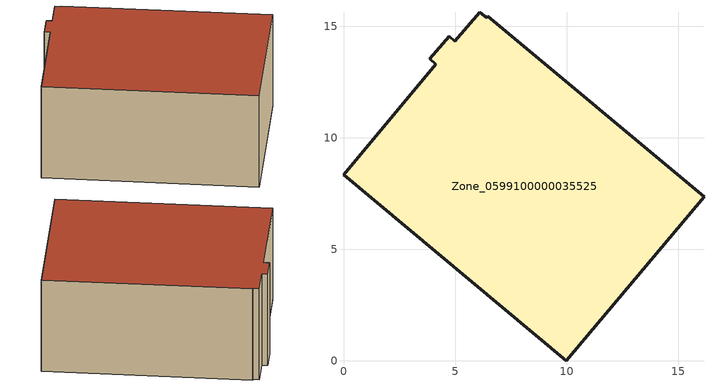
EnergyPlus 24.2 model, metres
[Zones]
Zone_0599100000035525
 floor ground (C_G): 6.11,15.63 6.42,15.38 6.47,15.43 16.15,7.35 9.98,0 0,8.35 4.13,13.29 3.86,13.53 4.73,14.55 4.99,14.32 z0
 wall outside (C_F): 4.73,14.55 3.86,13.53 4.13,13.29 0,8.35 9.98,0 16.15,7.35 6.47,15.43 6.42,15.38 6.11,15.63 4.99,14.32 4.73,14.55 z0:6.29
 roof outside (C_R): 6.42,15.38 6.11,15.63 4.99,14.32 4.73,14.55 3.86,13.53 4.13,13.29 0,8.35 9.98,0 16.15,7.35 6.47,15.43 z6.29
[BUILDING]
Pand.0599100000035525: North Axis=0; Terrain=City; Loads Convergence Tolerance Value=0.04; Temperature Convergence Tolerance Value=0.4; Solar Distribution=FullExterior; Maximum Number of Warmup Days=25; Minimum Number of Warmup Days=1
[Site:Location]
Rotterdam.The.Hague.AP_ZH_NLD Design_Conditions: Latitude=51.96; Longitude=4.45; Time Zone=1; Elevation=-4.5
[SITE:GROUNDTEMPERATURE:BUILDINGSURFACE]
18, 18, 18, 18, 18, 18, 18, 18, 18, 18, 18, 18
[MATERIAL] Thermal Absorptance=0.9; Solar Absorptance=0.7; Visible Absorptance=0.7
Name | Roughness | Thickness | Conductivity | Density | Specific Heat
G.D.1965-1974 | MediumSmooth | 0.15 | 0.882353 | 540 | 1210
F.D.1965-1974 | Rough | 0.3 | 0.697674 | 1920 | 840
R.D.1965-1974 | MediumRough | 0.2 | 0.232558 | 1500 | 1000
[CONSTRUCTION]
C_G: G.D.1965-1974
C_F: F.D.1965-1974
C_R: R.D.1965-1974
[ZONE]
Zone_0599100000035525: Type=1; Multiplier=1; Ceiling Height=Autocalculate; Volume=Autocalculate; Floor Area=autocalculate; Part of Total Floor Area=Yes
[ZONEINFILTRATION:DESIGNFLOWRATE]
Infil_Zone_0599100000035525: Zone or ZoneList or Space or SpaceList=Zone_0599100000035525; Schedule=AlwaysOn; Design Flow Rate Calculation Method=Flow/Area; Flow Rate per Floor Area=0.0042; Constant Term Coefficient=1; Temperature Term Coefficient=0; Velocity Term Coefficient=0; Velocity Squared Term Coefficient=0
[HVACTEMPLATE:ZONE:IDEALLOADSAIRSYSTEM]
Zone_0599100000035525: Maximum Heating Supply Air Temperature=50; Minimum Cooling Supply Air Temperature=13; Maximum Heating Supply Air Humidity Ratio=0.0156; Minimum Cooling Supply Air Humidity Ratio=0.0077; Heating Limit=NoLimit; Cooling Limit=NoLimit; Dehumidification Control Type=ConstantSensibleHeatRatio; Cooling Sensible Heat Ratio=0.7; Dehumidification Setpoint=60; Humidification Control Type=None; Humidification Setpoint=30; Outdoor Air Method=None; Outdoor Air Flow Rate per Person=0.00944; Outdoor Air Flow Rate per Zone Floor Area=0; Outdoor Air Flow Rate per Zone=0; Demand Controlled Ventilation Type=None; Outdoor Air Economizer Type=NoEconomizer; Heat Recovery Type=None; Sensible Heat Recovery Effectiveness=0.7; Latent Heat Recovery Effectiveness=0.65
[ZONECONTROL:THERMOSTAT]
ThermostatControl_Zone_0599100000035525: Zone or ZoneList=Zone_0599100000035525; Control Type Schedule=DualSetpointControlType; Control 1=Thermostat_Zone_0599100000035525; Temperature Difference Between Cutout And Setpoint=0
[THERMOSTATSETPOINT:DUALSETPOINT]
Thermostat_Zone_0599100000035525: Heating Setpoint Temperature Schedule=HeatingSetpoint_Zone_0599100000035525; Cooling Setpoint Temperature Schedule=CoolingSetpoint_Zone_0599100000035525
[SCHEDULE:COMPACT]
HeatingSetpoint_Zone_0599100000035525: Through: 12/31, For: AllDays, Until: 24:00, 21
CoolingSetpoint_Zone_0599100000035525: Through: 12/31, For: AllDays, Until: 24:00, 24
DualSetpointControlType: Through: 12/31, For: AllDays, Until: 24:00, 4
AlwaysOn: Through: 12/31, For: AllDays, Until: 24:00, 1
